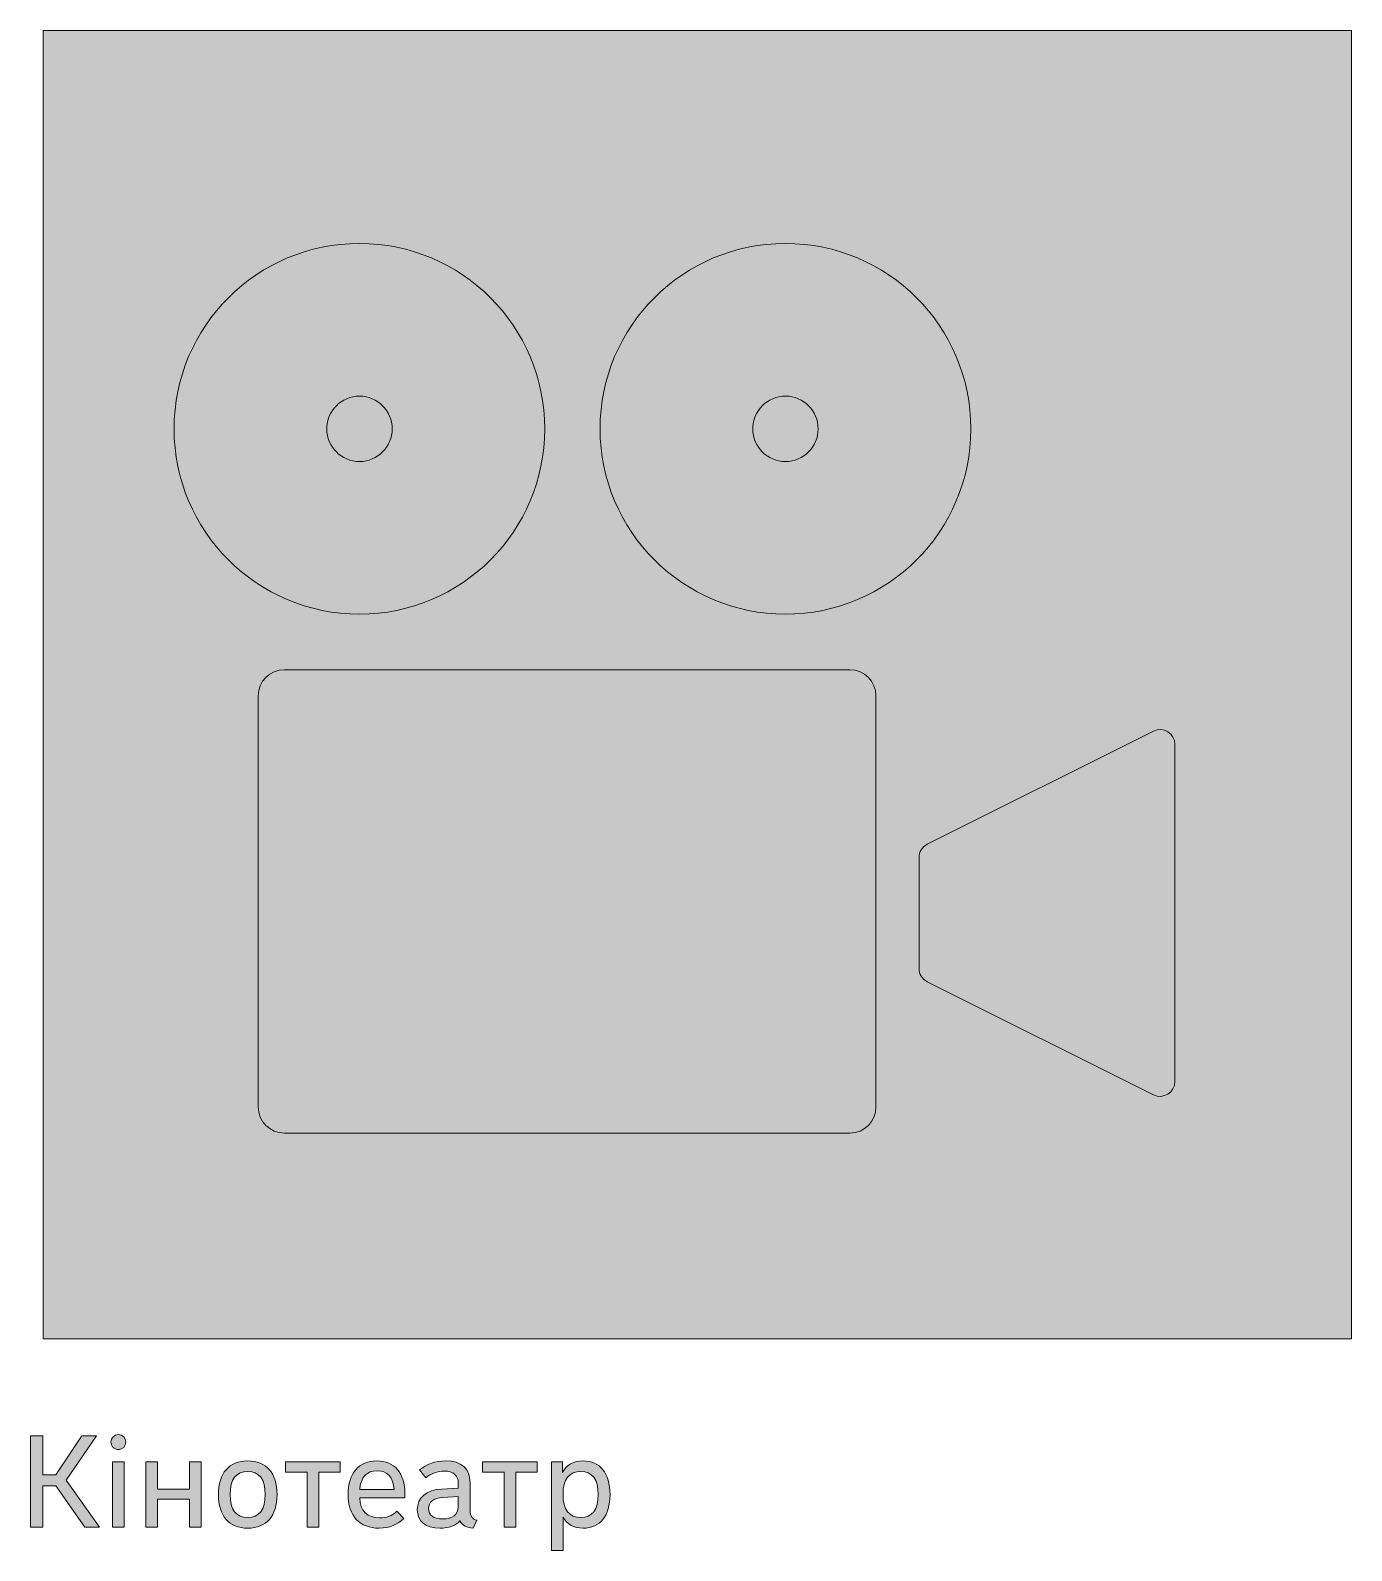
# Model space of a CAD drawing. Header units: millimetres. Extents: x -1334 to 1514, y -1037 to 10.
# Drawn here: x -267.3 to -166.3, y -439.2 to -323 of the extents above; entities that cross this region are included whole.
import ezdxf

# ---------------------------------------------------------------- set-up
doc = ezdxf.new("R2010")
doc.units = ezdxf.units.MM
doc.header["$MEASUREMENT"] = 0
doc.layers.add('bg', color=7, linetype='Continuous', lineweight=0)
doc.layers.add('icons', color=7, linetype='Continuous', lineweight=0)

# ---------------------------------------------------------------- blocks, each defined once
blk = doc.blocks.new('Block_62')
at = {"layer": 'icons', "true_color": 0x231f20, "transparency": 33554687}
h = blk.add_hatch(color=250, dxfattribs=at)
h.dxf.hatch_style = 2
edge = h.paths.add_edge_path()
edge.add_spline(control_points=[(-267.28, -430.41), (-267.28, -430.41), (-266.34, -430.41), (-266.34, -430.41), (-266.34, -430.41), (-266.34, -433.38), (-266.34, -433.38), (-266.34, -433.38), (-265.34, -433.39), (-265.34, -433.39), (-265.34, -433.39), (-263.34, -430.41), (-263.34, -430.41), (-263.34, -430.41), (-262.23, -430.41), (-262.23, -430.41), (-262.23, -430.41), (-264.56, -433.8), (-264.56, -433.8), (-264.56, -433.8), (-262, -437.38), (-262, -437.38), (-262, -437.38), (-263.13, -437.38), (-263.13, -437.38), (-263.13, -437.38), (-265.33, -434.23), (-265.33, -434.23), (-265.33, -434.23), (-266.34, -434.22), (-266.34, -434.22), (-266.34, -434.22), (-266.34, -437.38), (-266.34, -437.38), (-266.34, -437.38), (-267.28, -437.38), (-267.28, -437.38), (-267.28, -437.38), (-267.28, -430.41), (-267.28, -430.41)], knot_values=[0, 0, 0, 0, 1, 1, 1, 2, 2, 2, 3, 3, 3, 4, 4, 4, 5, 5, 5, 6, 6, 6, 7, 7, 7, 8, 8, 8, 9, 9, 9, 10, 10, 10, 11, 11, 11, 12, 12, 12, 13, 13, 13, 13], degree=3, periodic=0)
h = blk.add_hatch(color=250, dxfattribs=at)
h.dxf.hatch_style = 2
edge = h.paths.add_edge_path()
edge.add_spline(control_points=[(-260.11, -437.38), (-260.11, -437.38), (-261, -437.38), (-261, -437.38), (-261, -437.38), (-261, -432.4), (-261, -432.4), (-261, -432.4), (-260.11, -432.4), (-260.11, -432.4), (-260.11, -432.4), (-260.11, -437.38), (-260.11, -437.38)], knot_values=[0, 0, 0, 0, 1, 1, 1, 2, 2, 2, 3, 3, 3, 4, 4, 4, 4], degree=3, periodic=0)
edge = h.paths.add_edge_path()
edge.add_spline(control_points=[(-260.56, -430.31), (-260.23, -430.31), (-259.99, -430.55), (-259.99, -430.87), (-259.99, -431.2), (-260.23, -431.45), (-260.56, -431.45), (-260.88, -431.45), (-261.13, -431.2), (-261.13, -430.87), (-261.13, -430.55), (-260.88, -430.31), (-260.56, -430.31)], knot_values=[0, 0, 0, 0, 1, 1, 1, 2, 2, 2, 3, 3, 3, 4, 4, 4, 4], degree=3, periodic=0)
h = blk.add_hatch(color=250, dxfattribs=at)
h.dxf.hatch_style = 2
edge = h.paths.add_edge_path()
edge.add_spline(control_points=[(-257.57, -437.38), (-257.57, -437.38), (-258.46, -437.38), (-258.46, -437.38), (-258.46, -437.38), (-258.46, -432.4), (-258.46, -432.4), (-258.46, -432.4), (-257.57, -432.4), (-257.57, -432.4), (-257.57, -432.4), (-257.57, -434.47), (-257.57, -434.47), (-257.57, -434.47), (-255.13, -434.47), (-255.13, -434.47), (-255.13, -434.47), (-255.13, -432.4), (-255.13, -432.4), (-255.13, -432.4), (-254.23, -432.4), (-254.23, -432.4), (-254.23, -432.4), (-254.23, -437.38), (-254.23, -437.38), (-254.23, -437.38), (-255.13, -437.38), (-255.13, -437.38), (-255.13, -437.38), (-255.13, -435.24), (-255.13, -435.24), (-255.13, -435.24), (-257.57, -435.24), (-257.57, -435.24), (-257.57, -435.24), (-257.57, -437.38), (-257.57, -437.38)], knot_values=[0, 0, 0, 0, 1, 1, 1, 2, 2, 2, 3, 3, 3, 4, 4, 4, 5, 5, 5, 6, 6, 6, 7, 7, 7, 8, 8, 8, 9, 9, 9, 10, 10, 10, 11, 11, 11, 12, 12, 12, 12], degree=3, periodic=0)
h = blk.add_hatch(color=250, dxfattribs=at)
h.dxf.hatch_style = 2
edge = h.paths.add_edge_path()
edge.add_spline(control_points=[(-250.67, -436.65), (-249.8, -436.65), (-249.33, -436.04), (-249.33, -434.89), (-249.33, -433.73), (-249.8, -433.12), (-250.67, -433.12), (-251.54, -433.12), (-252.02, -433.73), (-252.02, -434.89), (-252.02, -436.04), (-251.54, -436.65), (-250.67, -436.65)], knot_values=[0, 0, 0, 0, 1, 1, 1, 2, 2, 2, 3, 3, 3, 4, 4, 4, 4], degree=3, periodic=0)
edge = h.paths.add_edge_path()
edge.add_spline(control_points=[(-250.67, -437.46), (-252.1, -437.46), (-252.91, -436.52), (-252.91, -434.89), (-252.91, -433.26), (-252.1, -432.32), (-250.67, -432.32), (-249.25, -432.32), (-248.43, -433.26), (-248.43, -434.89), (-248.43, -436.52), (-249.25, -437.46), (-250.67, -437.46)], knot_values=[0, 0, 0, 0, 1, 1, 1, 2, 2, 2, 3, 3, 3, 4, 4, 4, 4], degree=3, periodic=0)
h = blk.add_hatch(color=250, dxfattribs=at)
h.dxf.hatch_style = 2
edge = h.paths.add_edge_path()
edge.add_spline(control_points=[(-247.78, -432.4), (-247.78, -432.4), (-243.6, -432.4), (-243.6, -432.4), (-243.6, -432.4), (-243.6, -433.17), (-243.6, -433.17), (-243.6, -433.17), (-245.24, -433.17), (-245.24, -433.17), (-245.24, -433.17), (-245.24, -437.38), (-245.24, -437.38), (-245.24, -437.38), (-246.14, -437.38), (-246.14, -437.38), (-246.14, -437.38), (-246.14, -433.17), (-246.14, -433.17), (-246.14, -433.17), (-247.78, -433.17), (-247.78, -433.17), (-247.78, -433.17), (-247.78, -432.4), (-247.78, -432.4)], knot_values=[0, 0, 0, 0, 1, 1, 1, 2, 2, 2, 3, 3, 3, 4, 4, 4, 5, 5, 5, 6, 6, 6, 7, 7, 7, 8, 8, 8, 8], degree=3, periodic=0)
h = blk.add_hatch(color=250, dxfattribs=at)
h.dxf.hatch_style = 2
edge = h.paths.add_edge_path()
edge.add_spline(control_points=[(-242.11, -434.5), (-242.11, -434.5), (-239.49, -434.5), (-239.49, -434.5), (-239.53, -433.58), (-240, -433.07), (-240.78, -433.07), (-241.56, -433.07), (-242.05, -433.58), (-242.11, -434.5)], knot_values=[0, 0, 0, 0, 1, 1, 1, 2, 2, 2, 3, 3, 3, 3], degree=3, periodic=0)
edge = h.paths.add_edge_path()
edge.add_spline(control_points=[(-243, -434.87), (-243, -433.28), (-242.18, -432.32), (-240.81, -432.32), (-239.43, -432.32), (-238.66, -433.25), (-238.66, -434.86), (-238.66, -434.86), (-238.66, -435.15), (-238.66, -435.15), (-238.66, -435.15), (-242.11, -435.15), (-242.11, -435.15), (-242.09, -436.14), (-241.52, -436.68), (-240.59, -436.68), (-240.08, -436.68), (-239.62, -436.51), (-239.27, -436.17), (-239.27, -436.17), (-238.74, -436.72), (-238.74, -436.72), (-239.23, -437.19), (-239.82, -437.46), (-240.62, -437.46), (-242.12, -437.46), (-243, -436.53), (-243, -434.87)], knot_values=[0, 0, 0, 0, 1, 1, 1, 2, 2, 2, 3, 3, 3, 4, 4, 4, 5, 5, 5, 6, 6, 6, 7, 7, 7, 8, 8, 8, 9, 9, 9, 9], degree=3, periodic=0)
h = blk.add_hatch(color=250, dxfattribs=at)
h.dxf.hatch_style = 2
edge = h.paths.add_edge_path()
edge.add_spline(control_points=[(-235.77, -435.11), (-236.46, -435.14), (-236.85, -435.46), (-236.85, -435.97), (-236.85, -436.47), (-236.48, -436.75), (-235.77, -436.75), (-235.02, -436.75), (-234.58, -436.42), (-234.58, -435.82), (-234.58, -435.82), (-234.58, -435.05), (-234.58, -435.05), (-234.58, -435.05), (-235.77, -435.11), (-235.77, -435.11)], knot_values=[0, 0, 0, 0, 1, 1, 1, 2, 2, 2, 3, 3, 3, 4, 4, 4, 5, 5, 5, 5], degree=3, periodic=0)
edge = h.paths.add_edge_path()
edge.add_spline(control_points=[(-237.53, -433.01), (-236.99, -432.56), (-236.34, -432.32), (-235.56, -432.32), (-234.34, -432.32), (-233.68, -432.9), (-233.68, -433.96), (-233.68, -433.96), (-233.68, -436.13), (-233.68, -436.13), (-233.68, -436.53), (-233.49, -436.79), (-233.16, -436.85), (-233.16, -436.85), (-233.43, -437.45), (-233.43, -437.45), (-233.92, -437.45), (-234.27, -437.25), (-234.45, -436.89), (-234.72, -437.24), (-235.3, -437.46), (-235.98, -437.46), (-237.09, -437.46), (-237.71, -436.93), (-237.71, -436.06), (-237.71, -435.12), (-237.02, -434.53), (-235.85, -434.47), (-235.85, -434.47), (-234.58, -434.4), (-234.58, -434.4), (-234.58, -434.4), (-234.58, -433.99), (-234.58, -433.99), (-234.58, -433.43), (-234.96, -433.1), (-235.64, -433.1), (-236.17, -433.1), (-236.67, -433.28), (-237.06, -433.61), (-237.06, -433.61), (-237.53, -433.01), (-237.53, -433.01)], knot_values=[0, 0, 0, 0, 1, 1, 1, 2, 2, 2, 3, 3, 3, 4, 4, 4, 5, 5, 5, 6, 6, 6, 7, 7, 7, 8, 8, 8, 9, 9, 9, 10, 10, 10, 11, 11, 11, 12, 12, 12, 13, 13, 13, 14, 14, 14, 14], degree=3, periodic=0)
h = blk.add_hatch(color=250, dxfattribs=at)
h.dxf.hatch_style = 2
edge = h.paths.add_edge_path()
edge.add_spline(control_points=[(-232.72, -432.4), (-232.72, -432.4), (-228.54, -432.4), (-228.54, -432.4), (-228.54, -432.4), (-228.54, -433.17), (-228.54, -433.17), (-228.54, -433.17), (-230.18, -433.17), (-230.18, -433.17), (-230.18, -433.17), (-230.18, -437.38), (-230.18, -437.38), (-230.18, -437.38), (-231.08, -437.38), (-231.08, -437.38), (-231.08, -437.38), (-231.08, -433.17), (-231.08, -433.17), (-231.08, -433.17), (-232.72, -433.17), (-232.72, -433.17), (-232.72, -433.17), (-232.72, -432.4), (-232.72, -432.4)], knot_values=[0, 0, 0, 0, 1, 1, 1, 2, 2, 2, 3, 3, 3, 4, 4, 4, 5, 5, 5, 6, 6, 6, 7, 7, 7, 8, 8, 8, 8], degree=3, periodic=0)
h = blk.add_hatch(color=250, dxfattribs=at)
h.dxf.hatch_style = 2
edge = h.paths.add_edge_path()
edge.add_spline(control_points=[(-225.22, -433.12), (-226.09, -433.12), (-226.57, -433.73), (-226.57, -434.89), (-226.57, -436.04), (-226.09, -436.65), (-225.22, -436.65), (-224.35, -436.65), (-223.88, -436.04), (-223.88, -434.89), (-223.88, -433.74), (-224.35, -433.12), (-225.22, -433.12)], knot_values=[0, 0, 0, 0, 1, 1, 1, 2, 2, 2, 3, 3, 3, 4, 4, 4, 4], degree=3, periodic=0)
edge = h.paths.add_edge_path()
edge.add_spline(control_points=[(-225.04, -432.32), (-223.74, -432.32), (-222.98, -433.26), (-222.98, -434.89), (-222.98, -436.52), (-223.73, -437.46), (-225.04, -437.46), (-225.74, -437.46), (-226.26, -437.17), (-226.57, -436.63), (-226.57, -436.63), (-226.57, -439.17), (-226.57, -439.17), (-226.57, -439.17), (-227.46, -439.17), (-227.46, -439.17), (-227.46, -439.17), (-227.46, -432.4), (-227.46, -432.4), (-227.46, -432.4), (-226.62, -432.4), (-226.62, -432.4), (-226.62, -432.4), (-226.62, -433.2), (-226.62, -433.2), (-226.31, -432.63), (-225.77, -432.32), (-225.04, -432.32)], knot_values=[0, 0, 0, 0, 1, 1, 1, 2, 2, 2, 3, 3, 3, 4, 4, 4, 5, 5, 5, 6, 6, 6, 7, 7, 7, 8, 8, 8, 9, 9, 9, 9], degree=3, periodic=0)
at = {"layer": 'icons'}
for points, knots in [([(-267.28, -430.41), (-267.28, -430.41), (-266.34, -430.41), (-266.34, -430.41), (-266.34, -430.41), (-266.34, -433.38), (-266.34, -433.38), (-266.34, -433.38), (-265.34, -433.39), (-265.34, -433.39), (-265.34, -433.39), (-263.34, -430.41), (-263.34, -430.41), (-263.34, -430.41), (-262.23, -430.41), (-262.23, -430.41), (-262.23, -430.41), (-264.56, -433.8), (-264.56, -433.8), (-264.56, -433.8), (-262, -437.38), (-262, -437.38), (-262, -437.38), (-263.13, -437.38), (-263.13, -437.38), (-263.13, -437.38), (-265.33, -434.23), (-265.33, -434.23), (-265.33, -434.23), (-266.34, -434.22), (-266.34, -434.22), (-266.34, -434.22), (-266.34, -437.38), (-266.34, -437.38), (-266.34, -437.38), (-267.28, -437.38), (-267.28, -437.38), (-267.28, -437.38), (-267.28, -430.41), (-267.28, -430.41)], [0, 0, 0, 0, 1, 1, 1, 2, 2, 2, 3, 3, 3, 4, 4, 4, 5, 5, 5, 6, 6, 6, 7, 7, 7, 8, 8, 8, 9, 9, 9, 10, 10, 10, 11, 11, 11, 12, 12, 12, 13, 13, 13, 13]), ([(-260.56, -430.31), (-260.23, -430.31), (-259.99, -430.55), (-259.99, -430.87), (-259.99, -431.2), (-260.23, -431.45), (-260.56, -431.45), (-260.88, -431.45), (-261.13, -431.2), (-261.13, -430.87), (-261.13, -430.55), (-260.88, -430.31), (-260.56, -430.31)], [0, 0, 0, 0, 1, 1, 1, 2, 2, 2, 3, 3, 3, 4, 4, 4, 4]), ([(-260.11, -437.38), (-260.11, -437.38), (-261, -437.38), (-261, -437.38), (-261, -437.38), (-261, -432.4), (-261, -432.4), (-261, -432.4), (-260.11, -432.4), (-260.11, -432.4), (-260.11, -432.4), (-260.11, -437.38), (-260.11, -437.38)], [0, 0, 0, 0, 1, 1, 1, 2, 2, 2, 3, 3, 3, 4, 4, 4, 4]), ([(-257.57, -437.38), (-257.57, -437.38), (-258.46, -437.38), (-258.46, -437.38), (-258.46, -437.38), (-258.46, -432.4), (-258.46, -432.4), (-258.46, -432.4), (-257.57, -432.4), (-257.57, -432.4), (-257.57, -432.4), (-257.57, -434.47), (-257.57, -434.47), (-257.57, -434.47), (-255.13, -434.47), (-255.13, -434.47), (-255.13, -434.47), (-255.13, -432.4), (-255.13, -432.4), (-255.13, -432.4), (-254.23, -432.4), (-254.23, -432.4), (-254.23, -432.4), (-254.23, -437.38), (-254.23, -437.38), (-254.23, -437.38), (-255.13, -437.38), (-255.13, -437.38), (-255.13, -437.38), (-255.13, -435.24), (-255.13, -435.24), (-255.13, -435.24), (-257.57, -435.24), (-257.57, -435.24), (-257.57, -435.24), (-257.57, -437.38), (-257.57, -437.38)], [0, 0, 0, 0, 1, 1, 1, 2, 2, 2, 3, 3, 3, 4, 4, 4, 5, 5, 5, 6, 6, 6, 7, 7, 7, 8, 8, 8, 9, 9, 9, 10, 10, 10, 11, 11, 11, 12, 12, 12, 12]), ([(-250.67, -437.46), (-252.1, -437.46), (-252.91, -436.52), (-252.91, -434.89), (-252.91, -433.26), (-252.1, -432.32), (-250.67, -432.32), (-249.25, -432.32), (-248.43, -433.26), (-248.43, -434.89), (-248.43, -436.52), (-249.25, -437.46), (-250.67, -437.46)], [0, 0, 0, 0, 1, 1, 1, 2, 2, 2, 3, 3, 3, 4, 4, 4, 4]), ([(-250.67, -436.65), (-249.8, -436.65), (-249.33, -436.04), (-249.33, -434.89), (-249.33, -433.73), (-249.8, -433.12), (-250.67, -433.12), (-251.54, -433.12), (-252.02, -433.73), (-252.02, -434.89), (-252.02, -436.04), (-251.54, -436.65), (-250.67, -436.65)], [0, 0, 0, 0, 1, 1, 1, 2, 2, 2, 3, 3, 3, 4, 4, 4, 4]), ([(-247.78, -432.4), (-247.78, -432.4), (-243.6, -432.4), (-243.6, -432.4), (-243.6, -432.4), (-243.6, -433.17), (-243.6, -433.17), (-243.6, -433.17), (-245.24, -433.17), (-245.24, -433.17), (-245.24, -433.17), (-245.24, -437.38), (-245.24, -437.38), (-245.24, -437.38), (-246.14, -437.38), (-246.14, -437.38), (-246.14, -437.38), (-246.14, -433.17), (-246.14, -433.17), (-246.14, -433.17), (-247.78, -433.17), (-247.78, -433.17), (-247.78, -433.17), (-247.78, -432.4), (-247.78, -432.4)], [0, 0, 0, 0, 1, 1, 1, 2, 2, 2, 3, 3, 3, 4, 4, 4, 5, 5, 5, 6, 6, 6, 7, 7, 7, 8, 8, 8, 8]), ([(-243, -434.87), (-243, -433.28), (-242.18, -432.32), (-240.81, -432.32), (-239.43, -432.32), (-238.66, -433.25), (-238.66, -434.86), (-238.66, -434.86), (-238.66, -435.15), (-238.66, -435.15), (-238.66, -435.15), (-242.11, -435.15), (-242.11, -435.15), (-242.09, -436.14), (-241.52, -436.68), (-240.59, -436.68), (-240.08, -436.68), (-239.62, -436.51), (-239.27, -436.17), (-239.27, -436.17), (-238.74, -436.72), (-238.74, -436.72), (-239.23, -437.19), (-239.82, -437.46), (-240.62, -437.46), (-242.12, -437.46), (-243, -436.53), (-243, -434.87)], [0, 0, 0, 0, 1, 1, 1, 2, 2, 2, 3, 3, 3, 4, 4, 4, 5, 5, 5, 6, 6, 6, 7, 7, 7, 8, 8, 8, 9, 9, 9, 9]), ([(-242.11, -434.5), (-242.11, -434.5), (-239.49, -434.5), (-239.49, -434.5), (-239.53, -433.58), (-240, -433.07), (-240.78, -433.07), (-241.56, -433.07), (-242.05, -433.58), (-242.11, -434.5)], [0, 0, 0, 0, 1, 1, 1, 2, 2, 2, 3, 3, 3, 3]), ([(-237.53, -433.01), (-236.99, -432.56), (-236.34, -432.32), (-235.56, -432.32), (-234.34, -432.32), (-233.68, -432.9), (-233.68, -433.96), (-233.68, -433.96), (-233.68, -436.13), (-233.68, -436.13), (-233.68, -436.53), (-233.49, -436.79), (-233.16, -436.85), (-233.16, -436.85), (-233.43, -437.45), (-233.43, -437.45), (-233.92, -437.45), (-234.27, -437.25), (-234.45, -436.89), (-234.72, -437.24), (-235.3, -437.46), (-235.98, -437.46), (-237.09, -437.46), (-237.71, -436.93), (-237.71, -436.06), (-237.71, -435.12), (-237.02, -434.53), (-235.85, -434.47), (-235.85, -434.47), (-234.58, -434.4), (-234.58, -434.4), (-234.58, -434.4), (-234.58, -433.99), (-234.58, -433.99), (-234.58, -433.43), (-234.96, -433.1), (-235.64, -433.1), (-236.17, -433.1), (-236.67, -433.28), (-237.06, -433.61), (-237.06, -433.61), (-237.53, -433.01), (-237.53, -433.01)], [0, 0, 0, 0, 1, 1, 1, 2, 2, 2, 3, 3, 3, 4, 4, 4, 5, 5, 5, 6, 6, 6, 7, 7, 7, 8, 8, 8, 9, 9, 9, 10, 10, 10, 11, 11, 11, 12, 12, 12, 13, 13, 13, 14, 14, 14, 14]), ([(-232.72, -432.4), (-232.72, -432.4), (-228.54, -432.4), (-228.54, -432.4), (-228.54, -432.4), (-228.54, -433.17), (-228.54, -433.17), (-228.54, -433.17), (-230.18, -433.17), (-230.18, -433.17), (-230.18, -433.17), (-230.18, -437.38), (-230.18, -437.38), (-230.18, -437.38), (-231.08, -437.38), (-231.08, -437.38), (-231.08, -437.38), (-231.08, -433.17), (-231.08, -433.17), (-231.08, -433.17), (-232.72, -433.17), (-232.72, -433.17), (-232.72, -433.17), (-232.72, -432.4), (-232.72, -432.4)], [0, 0, 0, 0, 1, 1, 1, 2, 2, 2, 3, 3, 3, 4, 4, 4, 5, 5, 5, 6, 6, 6, 7, 7, 7, 8, 8, 8, 8]), ([(-225.04, -432.32), (-223.74, -432.32), (-222.98, -433.26), (-222.98, -434.89), (-222.98, -436.52), (-223.73, -437.46), (-225.04, -437.46), (-225.74, -437.46), (-226.26, -437.17), (-226.57, -436.63), (-226.57, -436.63), (-226.57, -439.17), (-226.57, -439.17), (-226.57, -439.17), (-227.46, -439.17), (-227.46, -439.17), (-227.46, -439.17), (-227.46, -432.4), (-227.46, -432.4), (-227.46, -432.4), (-226.62, -432.4), (-226.62, -432.4), (-226.62, -432.4), (-226.62, -433.2), (-226.62, -433.2), (-226.31, -432.63), (-225.77, -432.32), (-225.04, -432.32)], [0, 0, 0, 0, 1, 1, 1, 2, 2, 2, 3, 3, 3, 4, 4, 4, 5, 5, 5, 6, 6, 6, 7, 7, 7, 8, 8, 8, 9, 9, 9, 9]), ([(-225.22, -433.12), (-226.09, -433.12), (-226.57, -433.73), (-226.57, -434.89), (-226.57, -436.04), (-226.09, -436.65), (-225.22, -436.65), (-224.35, -436.65), (-223.88, -436.04), (-223.88, -434.89), (-223.88, -433.74), (-224.35, -433.12), (-225.22, -433.12)], [0, 0, 0, 0, 1, 1, 1, 2, 2, 2, 3, 3, 3, 4, 4, 4, 4]), ([(-235.77, -435.11), (-236.46, -435.14), (-236.85, -435.46), (-236.85, -435.97), (-236.85, -436.47), (-236.48, -436.75), (-235.77, -436.75), (-235.02, -436.75), (-234.58, -436.42), (-234.58, -435.82), (-234.58, -435.82), (-234.58, -435.05), (-234.58, -435.05), (-234.58, -435.05), (-235.77, -435.11), (-235.77, -435.11)], [0, 0, 0, 0, 1, 1, 1, 2, 2, 2, 3, 3, 3, 4, 4, 4, 5, 5, 5, 5])]:
    blk.add_open_spline(points, degree=3, knots=knots, dxfattribs=at)
blk = doc.blocks.new('Block_201')
at = {"layer": 'icons'}
for points, knots in [([(-227.97, -353.45), (-227.97, -345.62), (-234.31, -339.28), (-242.13, -339.28), (-249.96, -339.28), (-256.3, -345.62), (-256.3, -353.45), (-256.3, -361.27), (-249.96, -367.61), (-242.13, -367.61), (-234.31, -367.61), (-227.97, -361.27), (-227.97, -353.45)], [0, 0, 0, 0, 1, 1, 1, 2, 2, 2, 3, 3, 3, 4, 4, 4, 4]), ([(-209.57, -339.28), (-217.39, -339.28), (-223.74, -345.62), (-223.74, -353.45), (-223.74, -361.27), (-217.39, -367.61), (-209.57, -367.61), (-201.74, -367.61), (-195.4, -361.27), (-195.4, -353.45), (-195.4, -345.62), (-201.74, -339.28), (-209.57, -339.28)], [0, 0, 0, 0, 1, 1, 1, 2, 2, 2, 3, 3, 3, 4, 4, 4, 4]), ([(-244.63, -353.45), (-244.63, -352.07), (-243.51, -350.95), (-242.13, -350.95), (-240.75, -350.95), (-239.63, -352.07), (-239.63, -353.45), (-239.63, -354.82), (-240.75, -355.95), (-242.13, -355.95), (-243.51, -355.95), (-244.63, -354.82), (-244.63, -353.45)], [0, 0, 0, 0, 1, 1, 1, 2, 2, 2, 3, 3, 3, 4, 4, 4, 4]), ([(-209.57, -355.95), (-210.95, -355.95), (-212.07, -354.82), (-212.07, -353.45), (-212.07, -352.07), (-210.95, -350.95), (-209.57, -350.95), (-208.19, -350.95), (-207.07, -352.07), (-207.07, -353.45), (-207.07, -354.82), (-208.19, -355.95), (-209.57, -355.95)], [0, 0, 0, 0, 1, 1, 1, 2, 2, 2, 3, 3, 3, 4, 4, 4, 4]), ([(-204.65, -371.86), (-204.65, -371.86), (-247.87, -371.86), (-247.87, -371.86), (-248.98, -371.86), (-249.87, -372.75), (-249.87, -373.86), (-249.87, -373.86), (-249.87, -405.27), (-249.87, -405.27), (-249.87, -406.38), (-248.98, -407.27), (-247.87, -407.27), (-247.87, -407.27), (-204.65, -407.27), (-204.65, -407.27), (-203.54, -407.27), (-202.65, -406.38), (-202.65, -405.27), (-202.65, -405.27), (-202.65, -373.86), (-202.65, -373.86), (-202.65, -372.75), (-203.54, -371.86), (-204.65, -371.86)], [0, 0, 0, 0, 1, 1, 1, 2, 2, 2, 3, 3, 3, 4, 4, 4, 5, 5, 5, 6, 6, 6, 7, 7, 7, 8, 8, 8, 8]), ([(-181.45, -376.55), (-181.45, -376.55), (-198.74, -385.2), (-198.74, -385.2), (-199.12, -385.39), (-199.36, -385.78), (-199.36, -386.21), (-199.36, -386.21), (-199.36, -394.68), (-199.36, -394.68), (-199.36, -395.11), (-199.12, -395.51), (-198.74, -395.7), (-198.74, -395.7), (-181.45, -404.34), (-181.45, -404.34), (-180.69, -404.72), (-179.8, -404.17), (-179.8, -403.32), (-179.8, -403.32), (-179.8, -377.57), (-179.8, -377.57), (-179.8, -376.73), (-180.69, -376.18), (-181.45, -376.55)], [0, 0, 0, 0, 1, 1, 1, 2, 2, 2, 3, 3, 3, 4, 4, 4, 5, 5, 5, 6, 6, 6, 7, 7, 7, 8, 8, 8, 8])]:
    blk.add_open_spline(points, degree=3, knots=knots, dxfattribs=at)
blk = doc.blocks.new('Block_200')
at = {"layer": 'icons'}
blk.add_blockref('Block_201', (0, 0), dxfattribs=at)
blk = doc.blocks.new('Block_199')
at = {"layer": 'icons'}
blk.add_blockref('Block_200', (0, 0), dxfattribs=at)
blk = doc.blocks.new('Block_198')
at = {"layer": 'icons'}
blk.add_blockref('Block_199', (0, 0), dxfattribs=at)

msp = doc.modelspace()

# ---------------------------------------------------------------- hatches: boundary and pattern name
at = {"layer": 'bg', "true_color": 0x592d2c, "transparency": 33554687}
h = msp.add_hatch(color=29, dxfattribs=at)
h.dxf.hatch_style = 2
h.paths.add_polyline_path([(-166.3, -423), (-266.3, -423), (-266.3, -323), (-166.3, -323)])

# ---------------------------------------------------------------- linework, layer by layer
at = {"layer": 'bg'}
msp.add_lwpolyline([(-166.3, -423), (-266.3, -423), (-266.3, -323), (-166.3, -323)], close=True, dxfattribs=at)

# ---------------------------------------------------------------- block references
at = {"layer": 'icons'}
for name in ['Block_198', 'Block_62']:
    msp.add_blockref(name, (0, 0), dxfattribs=at)

doc.saveas('drawing.dxf')
